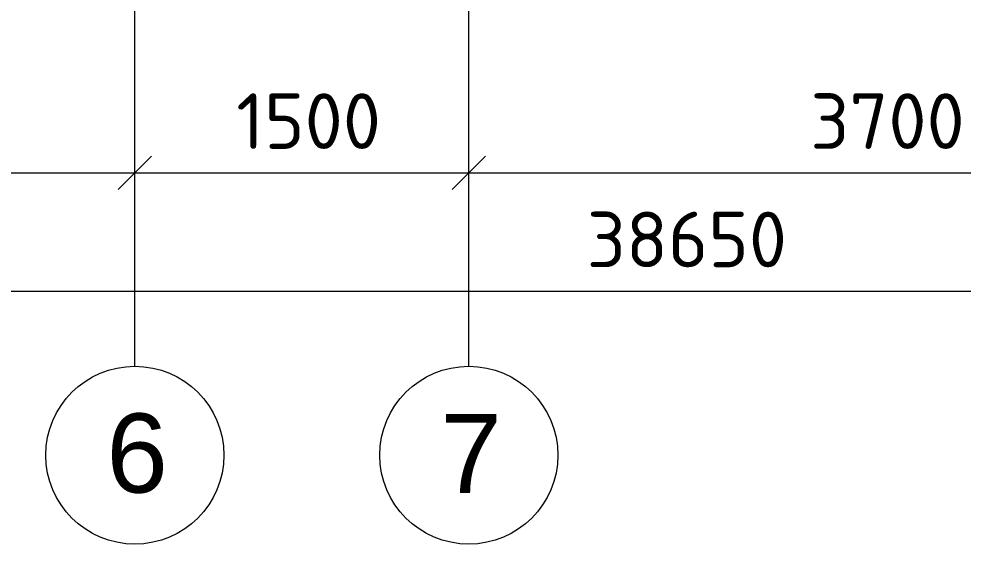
# Model space of a CAD drawing. Header units: millimetres. Extents: x -3817 to 677485, y -22715 to 103890.
# Drawn here: x 16732 to 20974, y -795 to 1567 of the extents above; entities that cross this region are included whole.
import ezdxf

# ---------------------------------------------------------------- set-up
doc = ezdxf.new("R2010")
doc.units = ezdxf.units.MM
doc.layers.add('PDF _Геометрия', color=7, linetype='Continuous', true_color=0x1d1d1d)
doc.layers.add('PDF _Текст', color=7, linetype='Continuous')
doc.styles.add('PDF ArialMT', font='arial.ttf')
doc.styles.add('PDF ISOCPEUR', font='isocpeur.ttf')

msp = doc.modelspace()

# ---------------------------------------------------------------- linework, layer by layer
at = {"layer": 'PDF _Геометрия', "color": 253, "lineweight": 9, "true_color": 0xaaaaaa}
for points in [[(17253.3, 5.1), (17253.3, 2505.1), (17253.3, 4338.5)], [(18753.3, 5.1), (18753.3, 2505.1), (18753.3, 4338.5)]]:
    msp.add_lwpolyline(points, dxfattribs=at)
at = {"layer": 'PDF _Геометрия', "color": 7, "lineweight": 9}
for points in [[(233.3, 874.9), (3953.3, 874.9), (8253.3, 874.9), (12753.3, 874.9), (14253.3, 874.9), (17253.3, 874.9), (18753.3, 874.9), (22453.3, 874.9), (26153.3, 874.9), (29853.3, 874.9), (33553.3, 874.9), (38553.3, 874.9), (39003.3, 874.9), (39003.3, 994.9)], [(17253.3, 680.9), (17253.3, 874.9), (17253.3, 994.9)], [(18753.3, 680.9), (18753.3, 874.9), (18753.3, 994.9)], [(233.3, 342.6), (39123.3, 342.6)]]:
    msp.add_lwpolyline(points, dxfattribs=at)
at = {"layer": 'PDF _Геометрия', "color": 7, "lineweight": 20}
for points in [[(17328.3, 949.9), (17253.3, 874.9), (17178.3, 799.9)], [(18828.3, 949.9), (18753.3, 874.9), (18678.3, 799.9)]]:
    msp.add_lwpolyline(points, dxfattribs=at)
at = {"layer": 'PDF _Геометрия', "color": 253, "lineweight": 9, "true_color": 0xaaaaaa}
for centre in [(17253.3, -394.9), (18753.3, -394.9)]:
    msp.add_circle(centre, 400, dxfattribs=at)
at = {"layer": 'PDF _Геометрия', "color": 253, "lineweight": 20, "true_color": 0xaaaaaa}
for centre in [(17253.3, -394.9), (18753.3, -394.9)]:
    msp.add_circle(centre, 400, dxfattribs=at)

# ---------------------------------------------------------------- texts
at = {"layer": 'PDF _Текст', "char_height": 250.11, "attachment_point": 4, "style": 'PDF ISOCPEUR'}
for s, insert in [('1500', (17708.8, 1107.6)), ('3700', (20287.2, 1107.6)), ('38650', (19283.2, 575.3))]:
    msp.add_mtext(s, dxfattribs=dict(at, insert=insert))
at = {"layer": 'PDF _Текст', "color": 9, "true_color": 0xbebebe, "char_height": 355.6, "attachment_point": 4, "style": 'PDF ArialMT'}
for s, insert in [('6', (17125.3, -387.7)), ('7', (18625.3, -387.7))]:
    msp.add_mtext(s, dxfattribs=dict(at, insert=insert))

doc.saveas('drawing.dxf')
